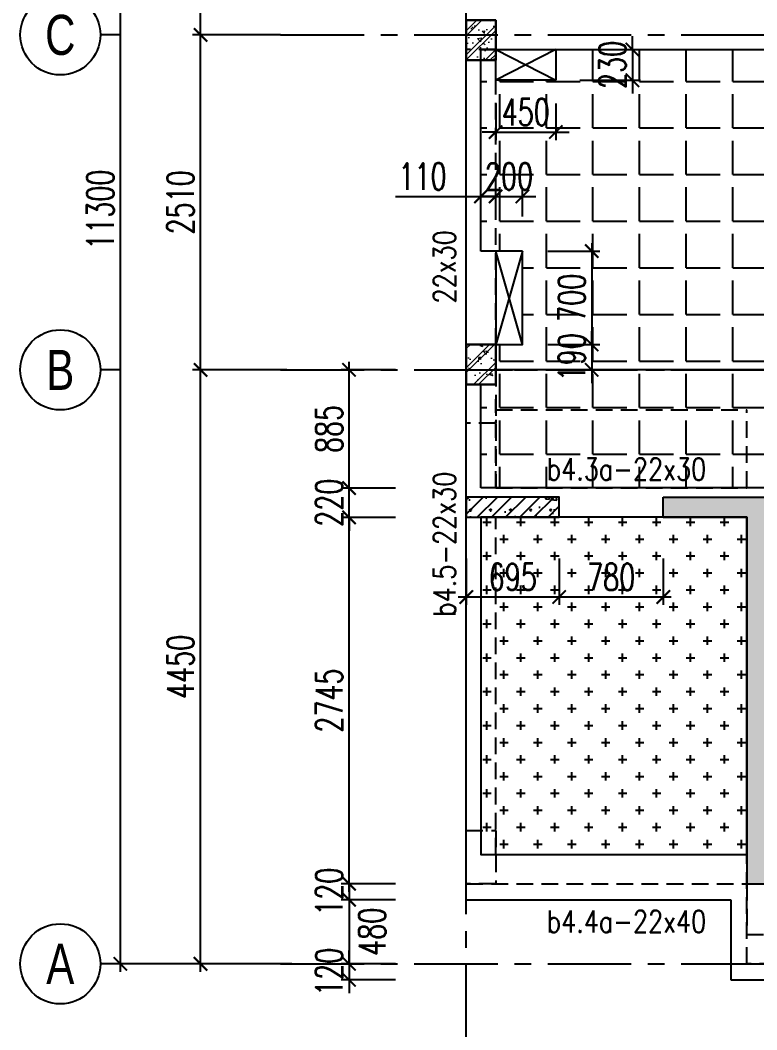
# Model space of a CAD drawing. Header units: millimetres. Extents: x -529861 to -223882, y -171969 to 61504.
# Drawn here: x -368529 to -363014, y -22854 to -15290 of the extents above; entities that cross this region are included whole.
import ezdxf
from ezdxf.enums import TextEntityAlignment as Align

# ---------------------------------------------------------------- set-up
doc = ezdxf.new("R2010")
doc.units = ezdxf.units.MM
doc.header["$LTSCALE"] = 5000
doc.linetypes.add('CENTER', pattern=[2, 1.25, -0.25, 0.25, -0.25])
doc.linetypes.add('HIDDEN', pattern=[0.375, 0.25, -0.125])
doc.layers.get('Defpoints').update_dxf_attribs({"color": 143})
for name, color, linetype in [('KC ICC-COTVACH', 3, 'Continuous'), ('KCS_AXIS', 18, 'CENTER'), ('KCS_BORDER', 3, 'Continuous'), ('KCS_CHI', 1, 'Continuous'), ('KCS_DIM', 1, 'Continuous'), ('KCS_HIDDEN', 8, 'HIDDEN'), ('KCS_SSD', 146, 'Continuous'), ('KCS_TEXT', 2, 'Continuous')]:
    doc.layers.add(name, color=color, linetype=linetype)
for name, color, linetype, lineweight in [('KC-COT-HATCH', 13, 'Continuous', 15), ('KC-COT-NETCAT', 2, 'Continuous', 30), ('S-dims', 8, 'Continuous', 18), ('S-text', 2, 'Continuous', 20)]:
    doc.layers.add(name, color=color, linetype=linetype, lineweight=lineweight)
doc.styles.add('s-text', font='vnsimli.shx', dxfattribs={"width": 0.7})
doc.styles.add('style1', font='arial.ttf', dxfattribs={"width": 0.75})
doc.dimstyles.new('1-100s', dxfattribs={"dimtxt": 200, "dimasz": 100, "dimexe": 60, "dimexo": 0, "dimgap": 50, "dimtad": 1, "dimdec": 0, "dimzin": 0, "dimdsep": 46, "dimtxsty": 's-text', "dimblk1": 'ARCHTICK', "dimblk2": 'ARCHTICK', "dimsah": 1, "dimcen": 80, "dimdle": 60, "dimclrd": 9, "dimclre": 9, "dimclrt": 2, "dimadec": 0, "dimazin": 0, "dimtfac": 0.0001, "dimtdec": 0, "dimtix": 1, "dimtmove": 1, "dimatfit": 3, "dimldrblk": 'ARCHTICK', "dimfxl": 200, "dimtolj": 1, "dimtzin": 0, "dimarcsym": 0})
pattern_1 = [(0, (-77309.26324469509, -28838.33051048044), (0, 259.8076212), [6.25, -143.75]), (0, (-77309.26324469509, -28827.50519293044), (0, 259.8076212), [6.25, -143.75]), (120, (-77309.26324469509, -28838.33051048044), (-225.0000000560045, -129.9038105999999), [6.249999999999947, -143.7499999999983]), (120, (-77299.88824469509, -28832.91785168044), (-225.0000000560045, -129.9038105999999), [6.249999999999947, -143.7499999999983]), (0, (-77234.26324469509, -28708.42669988044), (0, 259.8076212), [6.25, -143.75]), (0, (-77234.26324469509, -28697.60138233044), (0, 259.8076212), [6.25, -143.75]), (120, (-77234.26324469509, -28708.42669988044), (-225.0000000560045, -129.9038105999999), [6.249999999999947, -143.7499999999983]), (120, (-77224.88824469509, -28703.01404108044), (-225.0000000560045, -129.9038105999999), [6.249999999999947, -143.7499999999983]), (59.99999999999999, (-77303.01324469509, -28838.33051048044), (-225.0000000560045, 129.9038106), [6.25, -143.75]), (59.99999999999999, (-77312.38824469509, -28832.91785168044), (-225.0000000560045, 129.9038106), [6.25, -143.75]), (59.99999999999999, (-77228.01324469509, -28968.23432108044), (-225.0000000560045, 129.9038106), [6.25, -143.75]), (59.99999999999999, (-77237.38824469509, -28962.82166228044), (-225.0000000560045, 129.9038106), [6.25, -143.75]), (45, (-77309.26324469509, -28838.33051048044), (-53.03300858899107, 53.03300858899107), []), (49.99999999999999, (-77309.26324469509, -28838.33051048044), (358.6300913003767, -31.37606749129755), [37.5, -412.5]), (355, (-77309.26324469509, -28838.33051048044), (-69.3756668065, 376.0960668500059), [30, -330]), (100.4514, (-77279.37740469509, -28840.94518048044), (289.2546908570108, 344.7197710304768), [31.870095, -350.571056]), (46.18420000000002, (-77309.26324469509, -28738.33051048044), (533.6205243128222, -82.75950716450905), [56.24999999999999, -618.7499999999998]), (96.6356, (-77264.79487219505, -28745.22716398044), (467.3313527743517, 487.0589354502209), [47.805144, -525.8565]), (351.1842, (-77309.26324469509, -28738.33051048044), (467.3309725668136, 487.0593004626623), [45, -495]), (21, (-77259.26324469509, -28763.33051048044), (298.4535260592309, -201.3094453326694), [37.5, -412.5]), (326.0000000000001, (-77259.26324469509, -28763.33051048044), (121.6576659607909, 362.5750225234265), [30, -330]), (71.4514, (-77234.39212819509, -28780.10631348044), (420.111314290745, 161.2652483549762), [31.870095, -350.571056]), (37.50000000000001, (-77309.26324469509, -28838.33051048044), (6.079927658645334, 166.4469269156558), [0, -326, 0, -335, 0, -331.25]), (7.499999999999999, (-77309.26324469509, -28838.33051048044), (131.5347687210743, 197.2058559411801), [0, -191, 0, -318.5, 0, -126.25]), (327.5, (-77420.76324469509, -28838.33051048044), (266.9112180862045, -11.27743586718988), [0, -125, 0, -390, 0, -517.5]), (317.5, (-77470.76324469509, -28838.33051048044), (291.5930846711931, 50.05249116615887), [0, -162.5, 0, -259, 0, -367.5])]

# ---------------------------------------------------------------- blocks, each defined once
blk = doc.blocks.new('_ArchTick')
at = {"color": 0, "linetype": 'ByBlock', "const_width": 0.15}
blk.add_lwpolyline([(-0.5, -0.5), (0.5, 0.5)], dxfattribs=at)
blk = doc.blocks.new('*D1160')
at = {"layer": 'Defpoints', "color": 0, "ltscale": 1500, "transparency": 16777216}
for p in [(-32095.34346586403, -41687.54595751595), (-31448.97804727098, -41687.54595751595), (-31412.17275958155, -46137.54595751592)]:
    blk.add_point(p, dxfattribs=at)
at = {"layer": 'KCS_DIM', "color": 9, "lineweight": -2, "ltscale": 1500, "transparency": 16777216}
for p, q in [((-32095.34346586403, -46197.54595751592), (-32095.34346586403, -41627.54595751595)), ((-31448.97804727098, -41687.54595751595), (-32155.34346586403, -41687.54595751595)), ((-31412.17275958155, -46137.54595751592), (-32155.34346586403, -46137.54595751592))]:
    blk.add_line(p, q, dxfattribs=at)
at = {"layer": 'KCS_DIM', "color": 9, "lineweight": -2, "ltscale": 1500, "transparency": 16777216, "xscale": 100, "yscale": 100, "zscale": 100}
for p, rotation in [((-32095.34346586403, -41687.54595751595), 90), ((-32095.34346586403, -46137.54595751592), 270)]:
    blk.add_blockref('_ArchTick', p, dxfattribs=dict(at, rotation=rotation))
at = {"layer": 'KCS_DIM', "color": 2, "ltscale": 1500, "transparency": 16777216, "insert": (-32245.34346586404, -43912.54595751592), "char_height": 200, "attachment_point": 5, "rotation": 90, "style": 's-text'}
blk.add_mtext('\\A1;4450', dxfattribs=at)
blk = doc.blocks.new('*D1161')
at = {"layer": 'Defpoints', "color": 0, "ltscale": 1500, "transparency": 16777216}
for p in [(-32095.34346586403, -39177.54595755621), (-31495.34346586293, -39177.54595755621), (-31448.97804727098, -41687.54595751595)]:
    blk.add_point(p, dxfattribs=at)
at = {"layer": 'KCS_DIM', "color": 9, "lineweight": -2, "ltscale": 1500, "transparency": 16777216}
for p, q in [((-31495.34346586293, -39177.54595755621), (-32155.34346586403, -39177.54595755621)), ((-32095.34346586403, -41747.54595751595), (-32095.34346586403, -39117.54595755621)), ((-31448.97804727098, -41687.54595751595), (-32155.34346586403, -41687.54595751595))]:
    blk.add_line(p, q, dxfattribs=at)
at = {"layer": 'KCS_DIM', "color": 9, "lineweight": -2, "ltscale": 1500, "transparency": 16777216, "xscale": 100, "yscale": 100, "zscale": 100}
for p, rotation in [((-32095.34346586403, -39177.54595755621), 90), ((-32095.34346586403, -41687.54595751595), 270)]:
    blk.add_blockref('_ArchTick', p, dxfattribs=dict(at, rotation=rotation))
at = {"layer": 'KCS_DIM', "color": 2, "ltscale": 1500, "transparency": 16777216, "insert": (-32245.34346586404, -40432.54595753607), "char_height": 200, "attachment_point": 5, "rotation": 90, "style": 's-text'}
blk.add_mtext('\\A1;2510', dxfattribs=at)
blk = doc.blocks.new('*D1162')
at = {"layer": 'Defpoints', "color": 0, "ltscale": 1500, "transparency": 16777216}
for p in [(-32095.34346586403, -34837.5459575159), (-31345.75874680614, -34837.5459575159), (-31495.34346586293, -39177.54595755621)]:
    blk.add_point(p, dxfattribs=at)
at = {"layer": 'KCS_DIM', "color": 9, "lineweight": -2, "ltscale": 1500, "transparency": 16777216}
for p, q in [((-32095.34346586403, -39237.54595755621), (-32095.34346586403, -34777.5459575159)), ((-31345.75874680614, -34837.5459575159), (-32155.34346586403, -34837.5459575159)), ((-31495.34346586293, -39177.54595755621), (-32155.34346586403, -39177.54595755621))]:
    blk.add_line(p, q, dxfattribs=at)
at = {"layer": 'KCS_DIM', "color": 9, "lineweight": -2, "ltscale": 1500, "transparency": 16777216, "xscale": 100, "yscale": 100, "zscale": 100}
for p, rotation in [((-32095.34346586403, -34837.5459575159), 90), ((-32095.34346586403, -39177.54595755621), 270)]:
    blk.add_blockref('_ArchTick', p, dxfattribs=dict(at, rotation=rotation))
at = {"layer": 'KCS_DIM', "color": 2, "ltscale": 1500, "transparency": 16777216, "insert": (-32245.34346586404, -37007.54595753604), "char_height": 200, "attachment_point": 5, "rotation": 90, "style": 's-text'}
blk.add_mtext('\\A1;4340', dxfattribs=at)
blk = doc.blocks.new('*D1163')
at = {"layer": 'Defpoints', "color": 0, "ltscale": 1500, "transparency": 16777216}
for p in [(-32695.34346586415, -34837.54595759655), (-31495.34346586293, -34837.54595759655), (-31495.34346586293, -46137.54595755624)]:
    blk.add_point(p, dxfattribs=at)
at = {"layer": 'KCS_DIM', "color": 9, "lineweight": -2, "ltscale": 1500, "transparency": 16777216}
for p, q in [((-32695.34346586415, -46197.54595755624), (-32695.34346586415, -34777.54595759655)), ((-31495.34346586293, -34837.54595759655), (-32755.34346586415, -34837.54595759655)), ((-31495.34346586293, -46137.54595755624), (-32755.34346586415, -46137.54595755624))]:
    blk.add_line(p, q, dxfattribs=at)
at = {"layer": 'KCS_DIM', "color": 9, "lineweight": -2, "ltscale": 1500, "transparency": 16777216, "xscale": 100, "yscale": 100, "zscale": 100}
for p, rotation in [((-32695.34346586415, -34837.54595759655), 90), ((-32695.34346586415, -46137.54595755624), 270)]:
    blk.add_blockref('_ArchTick', p, dxfattribs=dict(at, rotation=rotation))
at = {"layer": 'KCS_DIM', "color": 2, "ltscale": 1500, "transparency": 16777216, "insert": (-32845.34346586415, -40487.54595757638), "char_height": 200, "attachment_point": 5, "rotation": 90, "style": 's-text'}
blk.add_mtext('\\A1;11300', dxfattribs=at)
blk = doc.blocks.new('*U482')
at = {"layer": 'KC-COT-HATCH'}
h = blk.add_hatch(dxfattribs=at)
h.set_pattern_fill('CHAU-02', color=256, scale=30, pattern_type=2)
h.set_pattern_definition([(49.99999999999999, (-758.4432547455837, -516.9000352710326), (215.178054780226, -18.82564049477853), [22.5, -247.5]), (355, (-758.4432547455837, -516.9000352710326), (-41.6254000839, 225.6576401100035), [18, -198]), (100.4514, (-740.5117507455836, -518.4688372710326), (173.5528145142065, 206.8318626182861), [19.122057, -210.3426336]), (46.18420000000001, (-758.4432547455837, -456.9000352710326), (320.1723145876933, -49.65570429870542), [33.75, -371.25]), (96.6356, (-731.7622312455836, -461.0380273710326), (280.398811664611, 292.2353612701325), [28.6830864, -315.5139]), (351.1842, (-758.4432547455837, -456.9000352710326), (280.3985835400882, 292.2355802775974), [27, -297]), (21, (-728.4432547455837, -471.9000352710326), (179.0721156355385, -120.7856671996016), [22.5, -247.5]), (226, (-728.4432547455837, -471.9000352710326), (201.5646367418057, -109.6619427481773), [17.99999999999998, -197.9999999999998]), (71.4514, (-713.5205848455837, -481.9655170710327), (252.066788574447, 96.75914901298572), [19.122057, -210.3426336]), (67.5, (-758.4432547455837, -516.9000352710326), (-46.77485499136161, 88.31233855207942), [0, -195.6, 0, -201, 0, -198.75]), (4.500000000000004, (-758.4432547455837, -516.9000352710326), (85.00527716362008, 114.0309565615238), [0, -114.6, 0, -191.1, 0, -75.75]), (327.5, (-825.3432547455836, -516.9000352710326), (160.1467308517227, -6.766461520313927), [0, -75, 0, -234, 0, -310.5]), (317.5, (-855.3432547455836, -516.9000352710326), (174.9558508027159, 30.03149469969532), [0, -97.5, 0, -155.4, 0, -220.5]), (315, (-758.4432547455837, -516.9000352710326), (90.15611460128481, 90.15611460128481), []), (315, (-758.4432547455837, -480.1500352710326), (90.15611460128481, 90.15611460128481), [])])
h.paths.add_polyline_path([(-110.0000000000001, 150.0000000000001), (-110.0000000000001, -149.9999999999999), (109.9999999999999, -149.9999999999999), (109.9999999999999, 150.0000000000001)])
at = {"layer": 'KC-COT-NETCAT'}
blk.add_lwpolyline([(-110.0000000000001, -149.9999999999999), (109.9999999999999, -149.9999999999999), (109.9999999999999, 150.0000000000001), (-110.0000000000001, 150.0000000000001)], close=True, dxfattribs=at)
blk = doc.blocks.new('*D301')
at = {"layer": 'Defpoints', "color": 0, "linetype": 'ByBlock', "ltscale": 1500, "transparency": 16777216}
for p in [(-364968.6760519356, -15912.89264382403), (-364518.6760519359, -15912.89264382403), (-364518.6760519359, -16128.06328227218)]:
    blk.add_point(p, dxfattribs=at)
at = {"layer": 'S-dims', "color": 9, "linetype": 'ByBlock', "lineweight": -2, "ltscale": 1500, "transparency": 16777216}
for p, q in [((-364968.6760519356, -15912.89264382403), (-364968.6760519356, -16188.06328227218)), ((-364518.6760519359, -15912.89264382403), (-364518.6760519359, -16188.06328227218)), ((-364968.6760519356, -16128.06328227218), (-365068.6760519356, -16128.06328227218)), ((-364968.6760519356, -16128.06328227218), (-364518.6760519359, -16128.06328227218)), ((-364518.6760519359, -16128.06328227218), (-364418.6760519359, -16128.06328227218))]:
    blk.add_line(p, q, dxfattribs=at)
at = {"layer": 'S-dims', "color": 9, "linetype": 'ByBlock', "lineweight": -2, "ltscale": 1500, "transparency": 16777216, "xscale": 100, "yscale": 100, "zscale": 100}
blk.add_blockref('_ArchTick', (-364968.6760519356, -16128.06328227218), dxfattribs=at)
at = {"layer": 'S-dims', "color": 9, "linetype": 'ByBlock', "lineweight": -2, "ltscale": 1500, "transparency": 16777216, "xscale": 100, "yscale": 100, "zscale": 100, "rotation": 180}
blk.add_blockref('_ArchTick', (-364518.6760519359, -16128.06328227218), dxfattribs=at)
at = {"layer": 'S-dims', "color": 2, "linetype": 'ByBlock', "ltscale": 1500, "transparency": 16777216, "insert": (-364743.6760519358, -15978.06328227218), "char_height": 200, "attachment_point": 5, "style": 's-text'}
blk.add_mtext('\\A1;450', dxfattribs=at)
blk = doc.blocks.new('*D302')
at = {"layer": 'Defpoints', "color": 0, "linetype": 'ByBlock', "ltscale": 1500, "transparency": 16777216}
for p in [(-364338.1487976963, -15509.86693525368), (-364338.1487976963, -15739.86693523049), (-363944.9148198249, -15739.86693523049)]:
    blk.add_point(p, dxfattribs=at)
at = {"layer": 'S-dims', "color": 9, "linetype": 'ByBlock', "lineweight": -2, "ltscale": 1500, "transparency": 16777216}
for p, q in [((-363944.9148198249, -15509.86693525368), (-363944.9148198249, -15409.86693525368)), ((-364338.1487976963, -15509.86693525368), (-363884.9148198249, -15509.86693525368)), ((-363944.9148198249, -15509.86693525368), (-363944.9148198249, -15739.86693523049)), ((-364338.1487976963, -15739.86693523049), (-363884.9148198249, -15739.86693523049)), ((-363944.9148198249, -15739.86693523049), (-363944.9148198249, -15839.86693523049))]:
    blk.add_line(p, q, dxfattribs=at)
at = {"layer": 'S-dims', "color": 9, "linetype": 'ByBlock', "lineweight": -2, "ltscale": 1500, "transparency": 16777216, "xscale": 100, "yscale": 100, "zscale": 100}
for p, rotation in [((-363944.9148198249, -15509.86693525368), 270), ((-363944.9148198249, -15739.86693523049), 90)]:
    blk.add_blockref('_ArchTick', p, dxfattribs=dict(at, rotation=rotation))
at = {"layer": 'S-dims', "color": 2, "linetype": 'ByBlock', "ltscale": 1500, "transparency": 16777216, "insert": (-364094.9148198248, -15624.86693524198), "char_height": 200, "attachment_point": 5, "rotation": 90, "style": 's-text'}
blk.add_mtext('\\A1;230', dxfattribs=at)
blk = doc.blocks.new('*D303')
at = {"layer": 'Defpoints', "color": 0, "linetype": 'ByBlock', "ltscale": 1500, "transparency": 16777216}
for p in [(-364968.6760519356, -16610.01685917882), (-365078.6767753932, -16760.28804444916), (-364968.6760519356, -16760.28804444916)]:
    blk.add_point(p, dxfattribs=at)
at = {"layer": 'S-dims', "color": 9, "linetype": 'ByBlock', "lineweight": -2, "ltscale": 1500, "transparency": 16777216}
for p, q in [((-365078.6767753932, -16760.28804444916), (-365078.6767753932, -16550.01685917882)), ((-364968.6760519356, -16760.28804444916), (-364968.6760519356, -16550.01685917882)), ((-365719.861149174, -16610.01685917882), (-365078.6767753932, -16610.01685917882)), ((-365138.6767753932, -16610.01685917882), (-364908.6760519356, -16610.01685917882))]:
    blk.add_line(p, q, dxfattribs=at)
at = {"layer": 'S-dims', "color": 9, "linetype": 'ByBlock', "lineweight": -2, "ltscale": 1500, "transparency": 16777216, "xscale": 100, "yscale": 100, "zscale": 100, "rotation": 180}
blk.add_blockref('_ArchTick', (-365078.6767753932, -16610.01685917882), dxfattribs=at)
at = {"layer": 'S-dims', "color": 9, "linetype": 'ByBlock', "lineweight": -2, "ltscale": 1500, "transparency": 16777216, "xscale": 100, "yscale": 100, "zscale": 100}
blk.add_blockref('_ArchTick', (-364968.6760519356, -16610.01685917882), dxfattribs=at)
at = {"layer": 'S-dims', "color": 2, "linetype": 'ByBlock', "ltscale": 1500, "transparency": 16777216, "insert": (-365516.5278158407, -16460.01685917882), "char_height": 200, "attachment_point": 5, "style": 's-text'}
blk.add_mtext('\\A1;110', dxfattribs=at)
blk = doc.blocks.new('*D304')
at = {"layer": 'Defpoints', "color": 0, "linetype": 'ByBlock', "ltscale": 1500, "transparency": 16777216}
for p in [(-364768.676051974, -16610.01685917882), (-364968.6760519356, -16760.28804444916), (-364768.676051974, -16760.28804444916)]:
    blk.add_point(p, dxfattribs=at)
at = {"layer": 'S-dims', "color": 9, "linetype": 'ByBlock', "lineweight": -2, "ltscale": 1500, "transparency": 16777216}
for p, q in [((-364968.6760519356, -16760.28804444916), (-364968.6760519356, -16550.01685917882)), ((-364768.676051974, -16760.28804444916), (-364768.676051974, -16550.01685917882)), ((-364968.6760519356, -16610.01685917882), (-365068.6760519356, -16610.01685917882)), ((-364968.6760519356, -16610.01685917882), (-364768.676051974, -16610.01685917882)), ((-364768.676051974, -16610.01685917882), (-364668.676051974, -16610.01685917882))]:
    blk.add_line(p, q, dxfattribs=at)
at = {"layer": 'S-dims', "color": 9, "linetype": 'ByBlock', "lineweight": -2, "ltscale": 1500, "transparency": 16777216, "xscale": 100, "yscale": 100, "zscale": 100}
blk.add_blockref('_ArchTick', (-364968.6760519356, -16610.01685917882), dxfattribs=at)
at = {"layer": 'S-dims', "color": 9, "linetype": 'ByBlock', "lineweight": -2, "ltscale": 1500, "transparency": 16777216, "xscale": 100, "yscale": 100, "zscale": 100, "rotation": 180}
blk.add_blockref('_ArchTick', (-364768.676051974, -16610.01685917882), dxfattribs=at)
at = {"layer": 'S-dims', "color": 2, "linetype": 'ByBlock', "ltscale": 1500, "transparency": 16777216, "insert": (-364868.6760519549, -16460.01685917882), "char_height": 200, "attachment_point": 5, "style": 's-text'}
blk.add_mtext('\\A1;200', dxfattribs=at)
blk = doc.blocks.new('*D305')
at = {"layer": 'Defpoints', "color": 0, "linetype": 'ByBlock', "ltscale": 1500, "transparency": 16777216}
for p in [(-364577.5570509816, -17019.86693522752), (-364577.5570509816, -17719.86693526784), (-364249.4461127273, -17719.86693526784)]:
    blk.add_point(p, dxfattribs=at)
at = {"layer": 'S-dims', "color": 9, "linetype": 'ByBlock', "lineweight": -2, "ltscale": 1500, "transparency": 16777216}
for p, q in [((-364249.4461127273, -16959.86693522752), (-364249.4461127273, -17779.86693526784)), ((-364577.5570509816, -17019.86693522752), (-364189.4461127273, -17019.86693522752)), ((-364577.5570509816, -17719.86693526784), (-364189.4461127273, -17719.86693526784))]:
    blk.add_line(p, q, dxfattribs=at)
at = {"layer": 'S-dims', "color": 9, "linetype": 'ByBlock', "lineweight": -2, "ltscale": 1500, "transparency": 16777216, "xscale": 100, "yscale": 100, "zscale": 100}
for p, rotation in [((-364249.4461127273, -17019.86693522752), 90), ((-364249.4461127273, -17719.86693526784), 270)]:
    blk.add_blockref('_ArchTick', p, dxfattribs=dict(at, rotation=rotation))
at = {"layer": 'S-dims', "color": 2, "linetype": 'ByBlock', "ltscale": 1500, "transparency": 16777216, "insert": (-364399.4461127273, -17369.86693524758), "char_height": 200, "attachment_point": 5, "rotation": 90, "style": 's-text'}
blk.add_mtext('\\A1;700', dxfattribs=at)
blk = doc.blocks.new('*D306')
at = {"layer": 'Defpoints', "color": 0, "linetype": 'ByBlock', "ltscale": 1500, "transparency": 16777216}
for p in [(-364577.5570509816, -17719.86693526784), (-364577.5570509816, -17909.86693530817), (-364249.4461127274, -17909.86693530817)]:
    blk.add_point(p, dxfattribs=at)
at = {"layer": 'S-dims', "color": 9, "linetype": 'ByBlock', "lineweight": -2, "ltscale": 1500, "transparency": 16777216}
for p, q in [((-364249.4461127274, -17719.86693526784), (-364249.4461127274, -17619.86693526784)), ((-364577.5570509816, -17719.86693526784), (-364189.4461127274, -17719.86693526784)), ((-364249.4461127274, -17719.86693526784), (-364249.4461127274, -17909.86693530817)), ((-364577.5570509816, -17909.86693530817), (-364189.4461127274, -17909.86693530817)), ((-364249.4461127274, -17909.86693530817), (-364249.4461127274, -18009.86693530817))]:
    blk.add_line(p, q, dxfattribs=at)
at = {"layer": 'S-dims', "color": 9, "linetype": 'ByBlock', "lineweight": -2, "ltscale": 1500, "transparency": 16777216, "xscale": 100, "yscale": 100, "zscale": 100}
for p, rotation in [((-364249.4461127274, -17719.86693526784), 270), ((-364249.4461127274, -17909.86693530817), 90)]:
    blk.add_blockref('_ArchTick', p, dxfattribs=dict(at, rotation=rotation))
at = {"layer": 'S-dims', "color": 2, "linetype": 'ByBlock', "ltscale": 1500, "transparency": 16777216, "insert": (-364399.4461127273, -17814.8669352879), "char_height": 200, "attachment_point": 5, "rotation": 90, "style": 's-text'}
blk.add_mtext('\\A1;190', dxfattribs=at)
blk = doc.blocks.new('*D312')
at = {"layer": 'Defpoints', "color": 0, "linetype": 'ByBlock', "ltscale": 1500, "transparency": 16777216}
for p in [(-366066.4171142265, -19015.06693522753), (-365719.8171093512, -19015.06693522753), (-365719.8171093512, -21759.86693522749)]:
    blk.add_point(p, dxfattribs=at)
at = {"layer": 'S-dims', "color": 9, "linetype": 'ByBlock', "lineweight": -2, "ltscale": 1500, "transparency": 16777216}
for p, q in [((-366066.4171142265, -21819.86693522749), (-366066.4171142265, -18955.06693522753)), ((-365719.8171093512, -19015.06693522753), (-366126.4171142265, -19015.06693522753)), ((-365719.8171093512, -21759.86693522749), (-366126.4171142265, -21759.86693522749))]:
    blk.add_line(p, q, dxfattribs=at)
at = {"layer": 'S-dims', "color": 9, "linetype": 'ByBlock', "lineweight": -2, "ltscale": 1500, "transparency": 16777216, "xscale": 100, "yscale": 100, "zscale": 100}
for p, rotation in [((-366066.4171142265, -19015.06693522753), 90), ((-366066.4171142265, -21759.86693522749), 270)]:
    blk.add_blockref('_ArchTick', p, dxfattribs=dict(at, rotation=rotation))
at = {"layer": 'S-dims', "color": 2, "linetype": 'ByBlock', "ltscale": 1500, "transparency": 16777216, "insert": (-366216.4171142265, -20387.46693522757), "char_height": 200, "attachment_point": 5, "rotation": 90, "style": 's-text'}
blk.add_mtext('\\A1;2745', dxfattribs=at)
blk = doc.blocks.new('*D313')
at = {"layer": 'Defpoints', "color": 0, "linetype": 'ByBlock', "ltscale": 1500, "transparency": 16777216}
for p in [(-366066.4171142266, -18795.06693522753), (-365719.8171093513, -18795.06693522753), (-365719.8171093513, -19015.06693522754)]:
    blk.add_point(p, dxfattribs=at)
at = {"layer": 'S-dims', "color": 9, "linetype": 'ByBlock', "lineweight": -2, "ltscale": 1500, "transparency": 16777216}
for p, q in [((-366066.4171142266, -18795.06693522753), (-366066.4171142266, -18695.06693522753)), ((-365719.8171093513, -18795.06693522753), (-366126.4171142266, -18795.06693522753)), ((-366066.4171142266, -19015.06693522754), (-366066.4171142266, -18795.06693522753)), ((-365719.8171093513, -19015.06693522754), (-366126.4171142266, -19015.06693522754)), ((-366066.4171142266, -19015.06693522754), (-366066.4171142266, -19115.06693522754))]:
    blk.add_line(p, q, dxfattribs=at)
at = {"layer": 'S-dims', "color": 9, "linetype": 'ByBlock', "lineweight": -2, "ltscale": 1500, "transparency": 16777216, "xscale": 100, "yscale": 100, "zscale": 100}
for p, rotation in [((-366066.4171142266, -18795.06693522753), 270), ((-366066.4171142266, -19015.06693522754), 90)]:
    blk.add_blockref('_ArchTick', p, dxfattribs=dict(at, rotation=rotation))
at = {"layer": 'S-dims', "color": 2, "linetype": 'ByBlock', "ltscale": 1500, "transparency": 16777216, "insert": (-366216.4171142265, -18905.06693522743), "char_height": 200, "attachment_point": 5, "rotation": 90, "style": 's-text'}
blk.add_mtext('\\A1;220', dxfattribs=at)
blk = doc.blocks.new('*D314')
at = {"layer": 'Defpoints', "color": 0, "linetype": 'ByBlock', "ltscale": 1500, "transparency": 16777216}
for p in [(-366066.4171142266, -17909.86693522757), (-365719.8171093513, -17909.86693522757), (-365719.8171093513, -18795.06693522753)]:
    blk.add_point(p, dxfattribs=at)
at = {"layer": 'S-dims', "color": 9, "linetype": 'ByBlock', "lineweight": -2, "ltscale": 1500, "transparency": 16777216}
for p, q in [((-366066.4171142266, -18855.06693522753), (-366066.4171142266, -17849.86693522757)), ((-365719.8171093513, -17909.86693522757), (-366126.4171142266, -17909.86693522757)), ((-365719.8171093513, -18795.06693522753), (-366126.4171142266, -18795.06693522753))]:
    blk.add_line(p, q, dxfattribs=at)
at = {"layer": 'S-dims', "color": 9, "linetype": 'ByBlock', "lineweight": -2, "ltscale": 1500, "transparency": 16777216, "xscale": 100, "yscale": 100, "zscale": 100}
for p, rotation in [((-366066.4171142266, -17909.86693522757), 90), ((-366066.4171142266, -18795.06693522753), 270)]:
    blk.add_blockref('_ArchTick', p, dxfattribs=dict(at, rotation=rotation))
at = {"layer": 'S-dims', "color": 2, "linetype": 'ByBlock', "ltscale": 1500, "transparency": 16777216, "insert": (-366216.4171142266, -18352.46693522744), "char_height": 200, "attachment_point": 5, "rotation": 90, "style": 's-text'}
blk.add_mtext('\\A1;885', dxfattribs=at)
blk = doc.blocks.new('*D315')
at = {"layer": 'Defpoints', "color": 0, "linetype": 'ByBlock', "ltscale": 1500, "transparency": 16777216}
for p in [(-365188.6760519356, -19323.27426634477), (-364493.6784368387, -19323.27426634477), (-364493.6784368387, -19611.320090943)]:
    blk.add_point(p, dxfattribs=at)
at = {"layer": 'S-dims', "color": 9, "linetype": 'ByBlock', "lineweight": -2, "ltscale": 1500, "transparency": 16777216}
for p, q in [((-365188.6760519356, -19323.27426634477), (-365188.6760519356, -19671.320090943)), ((-364493.6784368387, -19323.27426634477), (-364493.6784368387, -19671.320090943)), ((-365248.6760519356, -19611.320090943), (-364433.6784368387, -19611.320090943))]:
    blk.add_line(p, q, dxfattribs=at)
at = {"layer": 'S-dims', "color": 9, "linetype": 'ByBlock', "lineweight": -2, "ltscale": 1500, "transparency": 16777216, "xscale": 100, "yscale": 100, "zscale": 100, "rotation": 180}
blk.add_blockref('_ArchTick', (-365188.6760519356, -19611.320090943), dxfattribs=at)
at = {"layer": 'S-dims', "color": 9, "linetype": 'ByBlock', "lineweight": -2, "ltscale": 1500, "transparency": 16777216, "xscale": 100, "yscale": 100, "zscale": 100}
blk.add_blockref('_ArchTick', (-364493.6784368387, -19611.320090943), dxfattribs=at)
at = {"layer": 'S-dims', "color": 2, "linetype": 'ByBlock', "ltscale": 1500, "transparency": 16777216, "insert": (-364841.1772443872, -19461.320090943), "char_height": 200, "attachment_point": 5, "style": 's-text'}
blk.add_mtext('\\A1;695', dxfattribs=at)
blk = doc.blocks.new('*D316')
at = {"layer": 'Defpoints', "color": 0, "linetype": 'ByBlock', "ltscale": 1500, "transparency": 16777216}
for p in [(-364493.6784368387, -19323.27426634477), (-363713.6784368386, -19323.27426634477), (-363713.6784368386, -19611.320090943)]:
    blk.add_point(p, dxfattribs=at)
at = {"layer": 'S-dims', "color": 9, "linetype": 'ByBlock', "lineweight": -2, "ltscale": 1500, "transparency": 16777216}
for p, q in [((-364493.6784368387, -19323.27426634477), (-364493.6784368387, -19671.320090943)), ((-363713.6784368386, -19323.27426634477), (-363713.6784368386, -19671.320090943)), ((-364553.6784368387, -19611.320090943), (-363653.6784368386, -19611.320090943))]:
    blk.add_line(p, q, dxfattribs=at)
at = {"layer": 'S-dims', "color": 9, "linetype": 'ByBlock', "lineweight": -2, "ltscale": 1500, "transparency": 16777216, "xscale": 100, "yscale": 100, "zscale": 100, "rotation": 180}
blk.add_blockref('_ArchTick', (-364493.6784368387, -19611.320090943), dxfattribs=at)
at = {"layer": 'S-dims', "color": 9, "linetype": 'ByBlock', "lineweight": -2, "ltscale": 1500, "transparency": 16777216, "xscale": 100, "yscale": 100, "zscale": 100}
blk.add_blockref('_ArchTick', (-363713.6784368386, -19611.320090943), dxfattribs=at)
at = {"layer": 'S-dims', "color": 2, "linetype": 'ByBlock', "ltscale": 1500, "transparency": 16777216, "insert": (-364103.6784368387, -19461.320090943), "char_height": 200, "attachment_point": 5, "style": 's-text'}
blk.add_mtext('\\A1;780', dxfattribs=at)
blk = doc.blocks.new('*D1605')
at = {"layer": 'Defpoints', "color": 0, "linetype": 'ByBlock', "ltscale": 1500, "transparency": 16777216}
for p in [(-365719.8171093512, -21759.8669352275), (-366066.4171142265, -21879.8669352275), (-365719.8171093512, -21879.8669352275)]:
    blk.add_point(p, dxfattribs=at)
at = {"layer": 'S-dims', "color": 9, "linetype": 'ByBlock', "lineweight": -2, "ltscale": 1500, "transparency": 16777216}
for p, q in [((-366066.4171142265, -21759.8669352275), (-366066.4171142265, -21659.8669352275)), ((-365719.8171093512, -21759.8669352275), (-366126.4171142265, -21759.8669352275)), ((-366066.4171142265, -21759.8669352275), (-366066.4171142265, -21879.8669352275)), ((-365719.8171093512, -21879.8669352275), (-366126.4171142265, -21879.8669352275)), ((-366066.4171142265, -21879.8669352275), (-366066.4171142265, -21979.8669352275))]:
    blk.add_line(p, q, dxfattribs=at)
at = {"layer": 'S-dims', "color": 9, "linetype": 'ByBlock', "lineweight": -2, "ltscale": 1500, "transparency": 16777216, "xscale": 100, "yscale": 100, "zscale": 100}
for p, rotation in [((-366066.4171142265, -21759.8669352275), 270), ((-366066.4171142265, -21879.8669352275), 90)]:
    blk.add_blockref('_ArchTick', p, dxfattribs=dict(at, rotation=rotation))
at = {"layer": 'S-dims', "color": 2, "linetype": 'ByBlock', "ltscale": 1500, "transparency": 16777216, "insert": (-366216.4171142265, -21819.86693522755), "char_height": 200, "attachment_point": 5, "rotation": 90, "style": 's-text'}
blk.add_mtext('\\A1;120', dxfattribs=at)
blk = doc.blocks.new('*D1606')
at = {"layer": 'Defpoints', "color": 0, "linetype": 'ByBlock', "ltscale": 1500, "transparency": 16777216}
for p in [(-365719.8171093512, -21879.8669352275), (-366066.4171142265, -22359.86693533519), (-365719.8171093512, -22359.86693533519)]:
    blk.add_point(p, dxfattribs=at)
at = {"layer": 'S-dims', "color": 9, "linetype": 'ByBlock', "lineweight": -2, "ltscale": 1500, "transparency": 16777216}
for p, q in [((-366066.4171142265, -21819.8669352275), (-366066.4171142265, -22419.86693533519)), ((-365719.8171093512, -21879.8669352275), (-366126.4171142265, -21879.8669352275)), ((-365719.8171093512, -22359.86693533519), (-366126.4171142265, -22359.86693533519))]:
    blk.add_line(p, q, dxfattribs=at)
at = {"layer": 'S-dims', "color": 9, "linetype": 'ByBlock', "lineweight": -2, "ltscale": 1500, "transparency": 16777216, "xscale": 100, "yscale": 100, "zscale": 100}
for p, rotation in [((-366066.4171142265, -21879.8669352275), 90), ((-366066.4171142265, -22359.86693533519), 270)]:
    blk.add_blockref('_ArchTick', p, dxfattribs=dict(at, rotation=rotation))
at = {"layer": 'S-dims', "color": 2, "linetype": 'ByBlock', "ltscale": 1500, "transparency": 16777216, "insert": (-365894.3275154157, -22119.8669352814), "char_height": 200, "attachment_point": 5, "rotation": 90, "style": 's-text'}
blk.add_mtext('\\A1;480', dxfattribs=at)
blk = doc.blocks.new('*D1607')
at = {"layer": 'Defpoints', "color": 0, "linetype": 'ByBlock', "ltscale": 1500, "transparency": 16777216}
for p in [(-365719.8171093512, -22359.86693533519), (-366066.4171142265, -22479.86693529479), (-365719.8171093512, -22479.86693529479)]:
    blk.add_point(p, dxfattribs=at)
at = {"layer": 'S-dims', "color": 9, "linetype": 'ByBlock', "lineweight": -2, "ltscale": 1500, "transparency": 16777216}
for p, q in [((-366066.4171142265, -22359.86693533519), (-366066.4171142265, -22259.86693533519)), ((-365719.8171093512, -22359.86693533519), (-366126.4171142265, -22359.86693533519)), ((-366066.4171142265, -22359.86693533519), (-366066.4171142265, -22479.86693529479)), ((-365719.8171093512, -22479.86693529479), (-366126.4171142265, -22479.86693529479)), ((-366066.4171142265, -22479.86693529479), (-366066.4171142265, -22579.86693529479))]:
    blk.add_line(p, q, dxfattribs=at)
at = {"layer": 'S-dims', "color": 9, "linetype": 'ByBlock', "lineweight": -2, "ltscale": 1500, "transparency": 16777216, "xscale": 100, "yscale": 100, "zscale": 100}
for p, rotation in [((-366066.4171142265, -22359.86693533519), 270), ((-366066.4171142265, -22479.86693529479), 90)]:
    blk.add_blockref('_ArchTick', p, dxfattribs=dict(at, rotation=rotation))
at = {"layer": 'S-dims', "color": 2, "linetype": 'ByBlock', "ltscale": 1500, "transparency": 16777216, "insert": (-366216.4171142265, -22419.86693531505), "char_height": 200, "attachment_point": 5, "rotation": 90, "style": 's-text'}
blk.add_mtext('\\A1;120', dxfattribs=at)
blk = doc.blocks.new('2-LUOI TRUC')
at = {"layer": 'KCS_AXIS', "ltscale": 0.1}
for p, q in [((-30105.34346586303, -46766.54382074761), (-30105.34346586303, -33447.5459575562)), ((-31495.34346586291, -39177.5459575562), (-22215.34346586291, -39177.5459575562)), ((-31495.34346586291, -41687.54595751593), (-22215.34346586291, -41687.54595751593)), ((-31495.34346586291, -46137.54595751589), (-22215.34346586291, -46137.54595751589))]:
    blk.add_line(p, q, dxfattribs=at)
at = {"layer": 'KCS_CHI', "ltscale": 1500}
for p, q in [((-32695.34346586291, -39177.5459575562), (-32845.34346586291, -39177.5459575562)), ((-32695.34346586291, -41687.54595751593), (-32845.34346586291, -41687.54595751593)), ((-32695.34346586291, -46137.54595751589), (-32845.34346586291, -46137.54595751589))]:
    blk.add_line(p, q, dxfattribs=at)
for centre in [(-33145.34346586291, -39177.5459575562), (-33145.34346586291, -41687.54595751593), (-33145.34346586291, -46137.54595751589)]:
    blk.add_circle(centre, 300, dxfattribs=at)
at = {"layer": 'KCS_TEXT', "color": 4, "ltscale": 1500, "style": 'style1', "width": 0.75}
for s, p in [('C', (-33145.34346586291, -39177.5459575562)), ('B', (-33145.34346586291, -41687.54595751593)), ('A', (-33145.34346586291, -46137.54595751589))]:
    blk.add_text(s, height=300, dxfattribs=at).set_placement(p, align=Align.MIDDLE_CENTER)
at = {"layer": 'KCS_DIM', "ltscale": 1500}
for base, p1, p2, picture, middle in [((-32695.34346586415, -34837.54595759655), (-31495.34346586291, -46137.54595755623), (-31495.34346586291, -34837.54595759654), '*D1163', (-32845.34346586415, -40487.54595757638)), ((-32095.34346586403, -34837.5459575159), (-31495.34346586291, -39177.5459575562), (-31345.75874680612, -34837.54595751589), '*D1162', (-32245.34346586404, -37007.54595753604)), ((-32095.34346586403, -39177.54595755621), (-31448.97804727097, -41687.54595751593), (-31495.34346586291, -39177.5459575562), '*D1161', (-32245.34346586404, -40432.54595753607)), ((-32095.34346586403, -41687.54595751595), (-31412.17275958153, -46137.5459575159), (-31448.97804727097, -41687.54595751593), '*D1160', (-32245.34346586404, -43912.54595751592))]:
    dim = blk.add_linear_dim(base=base, p1=p1, p2=p2, angle=90, dimstyle='1-100s', dxfattribs=at)
    dim.commit()
    dim.dimension.update_dxf_attribs({"geometry": picture, "text_midpoint": middle})
blk = doc.blocks.new('2-MBC TUM')
at = {"layer": 'KC ICC-COTVACH', "xscale": -1, "rotation": 180}
for p in [(-0.000968900800216943, 6809.999999999985), (3.847526386380196e-08, 4379.999999999992)]:
    blk.add_blockref('*U482', p, dxfattribs=at)
at = {"layer": 'KCS_AXIS'}
blk.add_blockref('2-LUOI TRUC', (29995.34346586291, 46027.5459575562), dxfattribs=at)
blk = doc.blocks.new('2-MBKC TUM')
at = {"layer": 'KCS_BORDER', "ltscale": 1500, "true_color": 0x737373, "transparency": 33554687}
h = blk.add_hatch(dxfattribs=at)
h.set_pattern_fill('BETONG', color=8, scale=50, pattern_type=2)
h.set_pattern_definition(pattern_1)
h.paths.add_polyline_path([(-4393.241404193745, -63988.81110388221), (-4393.241404193745, -64138.81110388221), (-3918.24378909677, -64138.8111038822), (-3918.24378909677, -63988.8111038822)])
h.paths.add_polyline_path([(-4393.241404193745, -63988.81110388221), (-4613.241404193453, -63988.81110388221), (-4613.241397509119, -64138.81110388221), (-4393.241404193745, -64138.81110388221)])
h = blk.add_hatch(dxfattribs=at)
h.set_pattern_fill('BETONG', color=8, scale=50, pattern_type=2)
h.set_pattern_definition(pattern_1)
h.paths.add_polyline_path([(-2513.243079196021, -63988.81110388221), (-3138.243789096712, -63988.8111038822), (-3138.243789096712, -64138.8111038822), (-2513.243079198932, -64138.81110388221)])
h.paths.add_polyline_path([(-2363.241348042444, -63988.81110388221), (-2513.243079196021, -63988.81110388221), (-2513.243079198932, -64138.81110388221), (-2513.241348042444, -64138.81110388221), (-2513.241348042444, -66884.61110392243), (-2293.243079181993, -66884.61110392243), (-2293.243079181993, -66734.61110392243), (-2363.241348042444, -66734.61110392243)])
h.paths.add_polyline_path([(-728.2414153915015, -66734.61110392243), (-2293.243079181993, -66734.61110392243), (-2293.243079181993, -66884.61110392243), (-728.2414153915015, -66884.61110392243)])
h.paths.add_polyline_path([(1666.758595806081, -66734.61110392243), (701.758619921864, -66734.61110392239), (701.758619921864, -66884.61110392239), (1666.758595806081, -66884.61110392243)])
h.paths.add_polyline_path([(1886.75859580643, -66734.61110392243), (1666.758595806081, -66734.61110392243), (1666.758595806081, -66884.61110392243), (1886.75859580643, -66884.61110392243)])
at = {"layer": 'KCS_BORDER', "ltscale": 1500}
for p, q in [((-4613.241404193745, -67004.61110388217), (-4613.241404193745, -56064.61110392251)), ((-4503.241404193745, -62144.61110388219), (-4503.242373094487, -60634.61110392257)), ((-4503.241404193686, -60634.61110392257), (-2003.24140421499, -60634.61110392261)), ((-4393.241404150613, -62144.6111038822), (-4503.241404193745, -62144.61110388219)), ((-2003.24140421499, -63034.61110396286), (-4393.241404193628, -63034.61110388221)), ((-4503.241404193803, -63918.8111038822), (-4503.241404193803, -63144.61110392251)), ((-3138.243789096712, -64138.8111038822), (-3138.243789096712, -63988.8111038822)), ((-2513.243079181993, -66664.61110388639), (-2513.243079181993, -64138.81110388222)), ((-4393.241404193745, -66664.61110388639), (-2513.243079181993, -66664.61110388639)), ((-4613.241404193745, -67004.61110388217), (-2633.241365774418, -67004.61110392014)), ((-2633.241365774418, -67004.61110392014), (-2633.24145443429, -67604.61110396282)), ((-2633.24145443429, -67604.61110396282), (1886.758595806081, -67604.61110396282))]:
    blk.add_line(p, q, dxfattribs=at)
at = {"layer": 'KCS_BORDER', "linetype": 'ByBlock', "ltscale": 1500}
blk.add_line((-2003.241404194385, -63918.8111038822), (-4503.241404193803, -63918.8111038822), dxfattribs=at)
for points in [[(-3943.241404193977, -60864.61110388517), (-4393.242373094487, -60864.61110388506), (-4393.242373094487, -60634.61110392257), (-3943.241404193977, -60634.61110392268)], [(-4193.241404232103, -62144.6111038822), (-4393.241404150613, -62144.6111038822), (-4393.241404150613, -62844.61110392251), (-4193.241404232103, -62844.61110392251)], [(-2513.243079247361, -64138.81110388221), (-4503.241404193745, -64138.81110388221), (-4503.241404193745, -66664.61110388639), (-2513.243079247361, -66664.61110388639)]]:
    blk.add_lwpolyline(points, close=True, dxfattribs=at)
at = {"layer": 'KCS_BORDER', "ltscale": 1500}
for points in [[(-4613.241404193453, -64138.81110388221), (-3918.24378909677, -64138.8111038822), (-3918.24378909677, -63988.8111038822), (-4613.241404193453, -63988.81110388221), (-4613.241397509119, -64138.81110388221)], [(-3138.243789096712, -63988.8111038822), (-2363.241348042444, -63988.81110388221), (-2363.241348042444, -66734.61110392243), (1886.75859580643, -66734.61110392243)], [(-3138.243789096712, -64138.8111038822), (-2513.241348042444, -64138.81110388221), (-2513.241348042444, -66884.61110392243), (1886.75859580643, -66884.61110392243)]]:
    blk.add_lwpolyline(points, dxfattribs=at)
at = {"layer": 'KCS_HIDDEN', "ltscale": 0.1}
for p, q in [((-4393.24140423222, -60634.61110390835), (-2003.241404193279, -60634.61110390838)), ((-4393.241404193745, -63034.61110396283), (-4393.241404193745, -60634.61110390835)), ((-4393.241404193861, -63034.61110396284), (-2003.24140421499, -63034.61110396286)), ((-4393.241404193745, -63918.81110388221), (-4393.241404193745, -63254.61110396284)), ((-4393.241404193745, -63254.61110396283), (-4393.241404193745, -63918.81110388221)), ((-4393.241404193861, -63334.61110396284), (-2513.243079181993, -63334.61110396283)), ((-2513.243079181993, -63918.81110388221), (-2513.243079181993, -63334.61110396283)), ((-4393.241404193745, -63918.81110388221), (-2513.241348042444, -63918.81110388221)), ((-4393.241404193745, -66664.61110388639), (-4393.241404193745, -64138.81110388221)), ((-2513.241348042444, -64138.81110388221), (-4393.241404193745, -64138.81110388221)), ((-2513.243079181993, -67484.61110396282), (-2513.243079181993, -64138.81110388222)), ((-4393.241404193745, -66664.61110388639), (-2513.241404189612, -66664.61110392243)), ((-4613.241404193745, -66884.61110388217), (-2513.241404193861, -66884.61110392243)), ((-2513.241348042444, -66884.61110392243), (-2513.241404193686, -67264.61110396282)), ((-2513.243079181993, -67484.61110396282), (1886.758595806081, -67484.61110396282))]:
    blk.add_line(p, q, dxfattribs=at)
for points in [[(-4613.241404193512, -60234.61110390835), (-4393.241404231696, -60234.61110390835), (-4393.241404231696, -60634.61110390835), (-4613.241404193512, -60634.61110390835)], [(-4613.241404155211, -63034.61110396284), (-4393.241404193395, -63034.61110396284), (-4393.241404193395, -63434.61110396284), (-4613.241404155211, -63434.61110396284)], [(-4613.241404193745, -66484.61110388639), (-4393.241404193745, -66484.61110388639), (-4393.241404193745, -66884.61110388217), (-4613.241404193745, -66884.61110388217)], [(-2513.241404193686, -67264.61110396282), (-2293.241404193686, -67264.61110396282), (-2293.241404193686, -67484.61110388217), (-2513.241404193686, -67484.61110388217)]]:
    blk.add_lwpolyline(points, close=True, dxfattribs=at)
at = {"layer": 'KCS_SSD', "ltscale": 1500}
for p, q in [((-3943.241404193977, -60634.61110392269), (-4393.24140419357, -60864.61110388505)), ((-4393.24140419357, -60634.61110392257), (-3943.241404193977, -60864.61110388516)), ((-4193.241404232103, -62844.61110392251), (-4393.241404150613, -62144.6111038822)), ((-4193.241404232103, -62144.6111038822), (-4393.241404193745, -62844.61110392251))]:
    blk.add_line(p, q, dxfattribs=at)
at = {"layer": 'KCS_BORDER', "ltscale": 1500}
blk.add_blockref('2-MBC TUM', (-4503.241404193686, -67374.6111039225), dxfattribs=at)

msp = doc.modelspace()

# ---------------------------------------------------------------- hatches: boundary and pattern name
at = {"layer": 'KCS_BORDER', "ltscale": 2000, "true_color": 0x737373, "transparency": 33554687}
h = msp.add_hatch(dxfattribs=at)
h.set_pattern_fill('CROSS', color=8, scale=20)
h.set_pattern_definition([(0, (-247590.8510770612, 8000.712201708186), (127, 127), [63.5, -190.5]), (90, (-247559.1010770612, 7968.962201708186), (-127, 127), [63.5, -190.5])])
h.paths.add_polyline_path([(-365078.6760519356, -19014.06693522753), (-365078.6760519357, -21539.86693523171), (-363088.6777269239, -21539.86693526775), (-363088.6777269239, -19014.06693522753), (-363493.6784368386, -19014.06693522753)])
h.paths.add_polyline_path([(-361498.6518651267, -15164.65471259381), (-360228.1518651267, -15164.65471259381), (-360228.1518651267, -14917.15471259381), (-361498.6518651267, -14917.15471259381)], flags=16)
h.paths.add_polyline_path([(-358798.6760519356, -11359.86693526071), (-365078.6760519357, -11359.86693526783), (-365078.6760519356, -15209.86693525365), (-362778.6760519359, -15209.86693525366), (-358798.6760519356, -15209.86693526077)])
at = {"layer": 'KCS_BORDER', "ltscale": 1500, "true_color": 0x737373, "transparency": 33554687}
h = msp.add_hatch(dxfattribs=at)
h.set_pattern_fill('ANGLE', color=8, scale=50)
h.set_pattern_definition([(0, (-247590.8510770612, 8000.712201708186), (0, 349.25), [254, -95.25]), (90, (-247590.8510770612, 8000.712201708186), (-349.25, 2.138539473011066e-14), [254, -95.25])])
h.paths.add_polyline_path([(-364518.6760519359, -15509.86693526801), (-364518.6760519359, -15739.86693523045), (-364968.6760519355, -15739.86693523038), (-364968.6770208364, -15509.86693526789), (-365078.6760519356, -15509.86693526789), (-365078.6760519356, -17019.86693522751), (-364768.676051974, -17019.86693522752), (-364768.676051974, -17719.86693526783), (-364968.6760518925, -17719.86693526783), (-364968.6760519353, -18019.86693526783), (-365078.6760518971, -18019.86693526783), (-365078.6760519357, -18794.06693522752), (-362578.6760519363, -18794.06693522752), (-362578.6760519352, -15509.86693526793)])

# ---------------------------------------------------------------- block references
at = {"layer": 'KCS_BORDER', "color": 8, "ltscale": 1500, "true_color": 0x737373, "transparency": 33554687}
msp.add_blockref('2-MBKC TUM', (-360575.4346477419, 45124.74416865468), dxfattribs=at)

# ---------------------------------------------------------------- texts
at = {"layer": 'S-text', "style": 's-text', "width": 0.8}
for s, p in [('22x30', (-365269.8095399694, -17137.78537725918, 7.522345590145896e-07)), ('b4.5-22x30', (-365269.8105088701, -19215.90941968402, 7.522345590145896e-07))]:
    msp.add_text(s, height=165, rotation=90, dxfattribs=at).set_placement(p, align=Align.CENTER)
for s, p in [('b4.3a-22x30', (-363989.1530304701, -18735.39285489362, 7.522345590145896e-07)), ('b4.4a-22x40', (-363989.1530304701, -22124.47085558988, 7.522345590145896e-07))]:
    msp.add_text(s, height=165, dxfattribs=at).set_placement(p, align=Align.CENTER)

# ---------------------------------------------------------------- dimensions: what is measured, and where the dimension line sits
at = {"layer": 'S-dims', "linetype": 'ByBlock', "ltscale": 1500}
for base, p1, p2, picture, middle in [((-363944.9148198249, -15739.86693523049), (-364338.1487976962, -15509.86693525367), (-364338.1487976962, -15739.86693523049), '*D302', (-364094.9148198248, -15624.86693524198)), ((-364249.4461127273, -17719.86693526784), (-364577.5570509815, -17019.86693522752), (-364577.5570509815, -17719.86693526783), '*D305', (-364399.4461127273, -17369.86693524758)), ((-364249.4461127274, -17909.86693530817), (-364577.5570509815, -17719.86693526783), (-364577.5570509815, -17909.86693530816), '*D306', (-364399.4461127273, -17814.8669352879)), ((-366066.4171142266, -17909.86693522757), (-365719.8171093512, -18795.06693522752), (-365719.8171093512, -17909.86693522756), '*D314', (-366216.4171142266, -18352.46693522744)), ((-366066.4171142266, -18795.06693522753), (-365719.8171093512, -19015.06693522753), (-365719.8171093512, -18795.06693522752), '*D313', (-366216.4171142265, -18905.06693522743)), ((-366066.4171142265, -19015.06693522753), (-365719.8171093512, -21759.86693522749), (-365719.8171093512, -19015.06693522753), '*D312', (-366216.4171142265, -20387.46693522757)), ((-366066.4171142265, -21879.8669352275), (-365719.8171093512, -21759.8669352275), (-365719.8171093512, -21879.8669352275), '*D1605', (-366216.4171142265, -21819.86693522755)), ((-366066.4171142265, -22479.86693529479), (-365719.8171093512, -22359.86693533519), (-365719.8171093512, -22479.86693529479), '*D1607', (-366216.4171142265, -22419.86693531505))]:
    dim = msp.add_linear_dim(base=base, p1=p1, p2=p2, angle=90, dimstyle='1-100s', dxfattribs=at)
    dim.commit()
    dim.dimension.update_dxf_attribs({"geometry": picture, "text_midpoint": middle})
for base, p1, p2, picture, middle in [((-364518.6760519359, -16128.06328227218), (-364968.6760519356, -15912.89264382403), (-364518.6760519359, -15912.89264382403), '*D301', (-364743.6760519358, -15978.06328227218)), ((-364768.676051974, -16610.01685917882), (-364968.6760519356, -16760.28804444916), (-364768.676051974, -16760.28804444916), '*D304', (-364868.6760519549, -16460.01685917882)), ((-364493.6784368387, -19611.320090943), (-365188.6760519356, -19323.27426634477), (-364493.6784368387, -19323.27426634477), '*D315', (-364841.1772443872, -19461.320090943)), ((-363713.6784368386, -19611.320090943), (-364493.6784368387, -19323.27426634477), (-363713.6784368386, -19323.27426634477), '*D316', (-364103.6784368387, -19461.320090943))]:
    dim = msp.add_linear_dim(base=base, p1=p1, p2=p2, dimstyle='1-100s', dxfattribs=at)
    dim.commit()
    dim.dimension.update_dxf_attribs({"geometry": picture, "text_midpoint": middle})
dim = msp.add_linear_dim(base=(-364968.6760519356, -16610.01685917882), p1=(-365078.6767753932, -16760.28804444916), p2=(-364968.6760519356, -16760.28804444916), dimstyle='1-100s', dxfattribs=at)
dim.commit()
dim.dimension.update_dxf_attribs({"geometry": '*D303', "text_midpoint": (-365516.5278158407, -16708.68329801106), "dimtype": 160})
dim = msp.add_linear_dim(base=(-366066.4171142265, -22359.86693533519), p1=(-365719.8171093512, -21879.8669352275), p2=(-365719.8171093512, -22359.86693533519), angle=90, dimstyle='1-100s', override={"dimtmove": 2}, dxfattribs=at)
dim.commit()
dim.dimension.update_dxf_attribs({"geometry": '*D1606', "text_midpoint": (-365894.3275154157, -22119.8669352814), "dimtype": 160})

doc.saveas('drawing.dxf')
